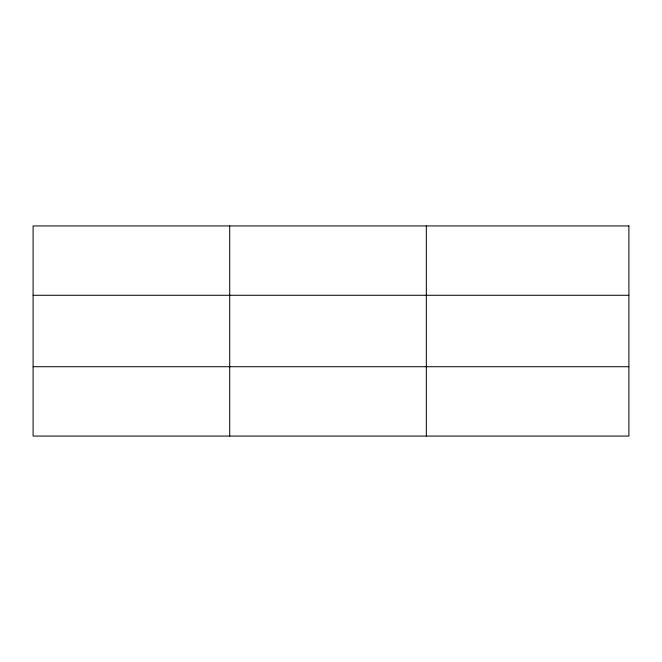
<?xml version="1.0" encoding="UTF-8"?>
<svg xmlns="http://www.w3.org/2000/svg" width="662" height="662" viewBox="0 0 662 662"><rect width="100%" height="100%" fill="white"/><g stroke="black" fill="none" stroke-linecap="round" stroke-linejoin="round"><path stroke-width="0.99" d="M229.714 225.932L229.714 436.068M426.328 225.932L426.328 436.068M33.1 295.277L628.9 295.277M33.1 366.723L628.9 366.723M628.9 225.932L628.9 436.068L33.1 436.068L33.1 225.932L628.9 225.932"/></g></svg>
